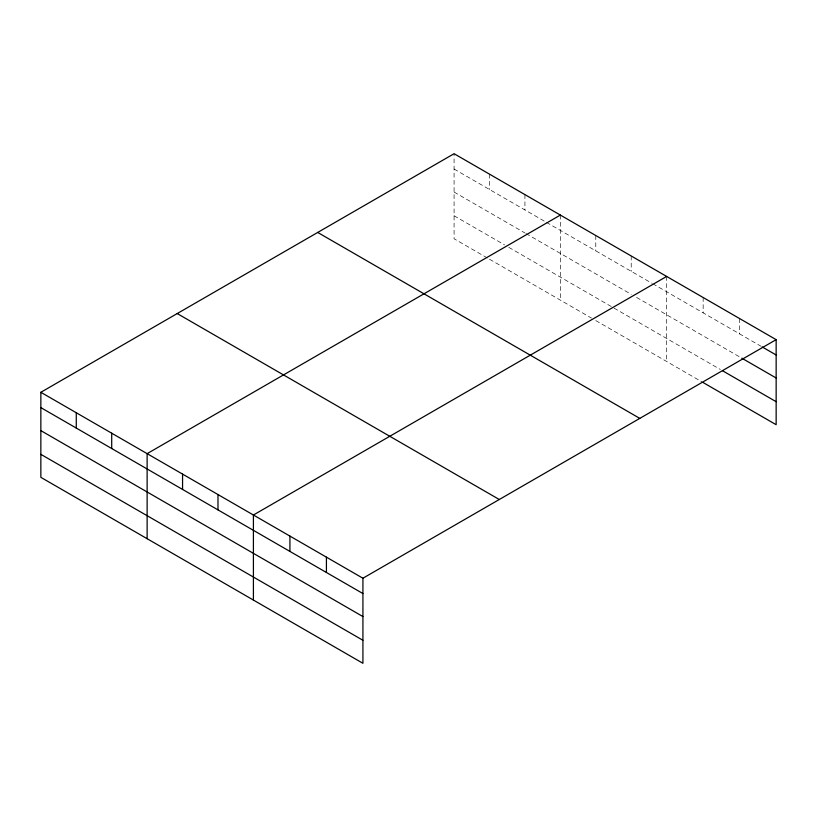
<?xml version="1.0" encoding="UTF-8"?>
<svg xmlns="http://www.w3.org/2000/svg" width="817" height="817" viewBox="0 0 817 817"><rect width="100%" height="100%" fill="white"/><g stroke="black" fill="none" stroke-linecap="round" stroke-linejoin="round"><path stroke-width="0.61" stroke-dasharray="4.08 3.06" d="M454.078 169.037L545.337 221.724M546.41 222.347L651.619 283.09M652.691 283.703L761.117 346.306M454.078 192.046L524.933 232.957M526.005 233.58L631.214 294.324M636.586 297.419L739.651 356.917M454.078 215.759L504.538 244.886M508.828 247.367L612.964 307.488M614.037 308.111L720.328 369.468M487.361 257.978L454.078 238.768L454.078 153.708M489.506 259.224L591.498 318.099M595.787 320.581L703.151 382.56M739.651 318.589L739.651 333.908M703.151 297.511L703.151 312.84M666.641 276.432L666.641 361.492M631.214 255.987L631.214 271.305M595.787 235.531L595.787 250.86M560.36 215.075L560.36 300.125M524.933 194.62L524.933 209.949M489.506 174.164L489.506 189.493"/><path stroke-width="1.23" d="M776.15 339.658L454.078 153.708L40.85 392.293L40.85 477.342L362.922 663.292L362.922 578.232L776.15 339.658L776.15 424.707L703.151 382.56M560.36 215.075L147.131 453.649L147.131 538.699M666.641 276.432L253.413 515.016L253.413 600.066M762.19 346.929L776.15 354.987M741.795 358.163L776.15 377.995M722.473 370.714L776.15 401.698M317.711 232.447L639.782 418.386M177.218 313.554L499.289 499.504M40.85 392.293L362.922 578.232M40.85 407.612L362.922 593.561M40.85 430.62L362.922 616.569M40.85 454.334L362.922 640.273M326.422 557.163L326.422 572.492M289.923 536.085L289.923 551.414M217.986 494.561L217.986 509.89M182.559 474.105L182.559 489.434M111.704 433.194L111.704 448.523M76.277 412.738L76.277 428.067"/></g></svg>
